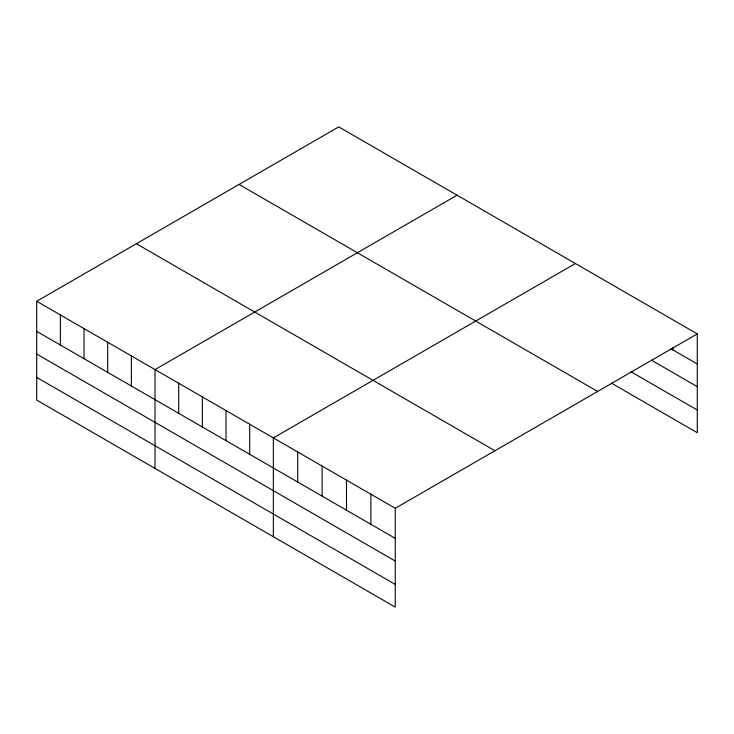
<?xml version="1.0" encoding="UTF-8"?>
<svg xmlns="http://www.w3.org/2000/svg" width="734" height="734" viewBox="0 0 734 734"><rect width="100%" height="100%" fill="white"/><g stroke="black" fill="none" stroke-linecap="round" stroke-linejoin="round"><path stroke-width="1.1" d="M395.259 561.051L395.259 508.286L36.7 301.27L36.7 400.094L395.259 607.11L395.259 561.051L36.7 354.036M611.477 383.176L697.3 432.73L697.3 333.906L338.741 126.89L36.7 301.27M457.062 195.207L155.021 369.587L155.021 468.411M575.392 263.524L273.351 437.904L273.351 536.719M395.259 508.286L697.3 333.906M670.968 348.778L697.3 363.981M651.462 360.201L697.3 386.671M630.983 371.753L697.3 410.04M239.064 184.436L597.623 391.451M136.377 243.725L494.936 450.74M36.7 331.355L395.259 538.361M36.7 377.414L395.259 584.42M672.922 347.677L672.922 349.907M370.881 494.211L370.881 524.287M346.494 480.137L346.494 510.213M322.116 466.053L322.116 496.129M297.729 451.979L297.729 482.054M249.688 424.243L249.688 454.318M226.017 410.572L226.017 440.657M202.355 396.911L202.355 426.995M178.692 383.249L178.692 413.325M131.358 355.926L131.358 386.001M107.696 342.264L107.696 372.34M84.034 328.603L84.034 358.678M60.362 314.941L60.362 345.017"/></g></svg>
